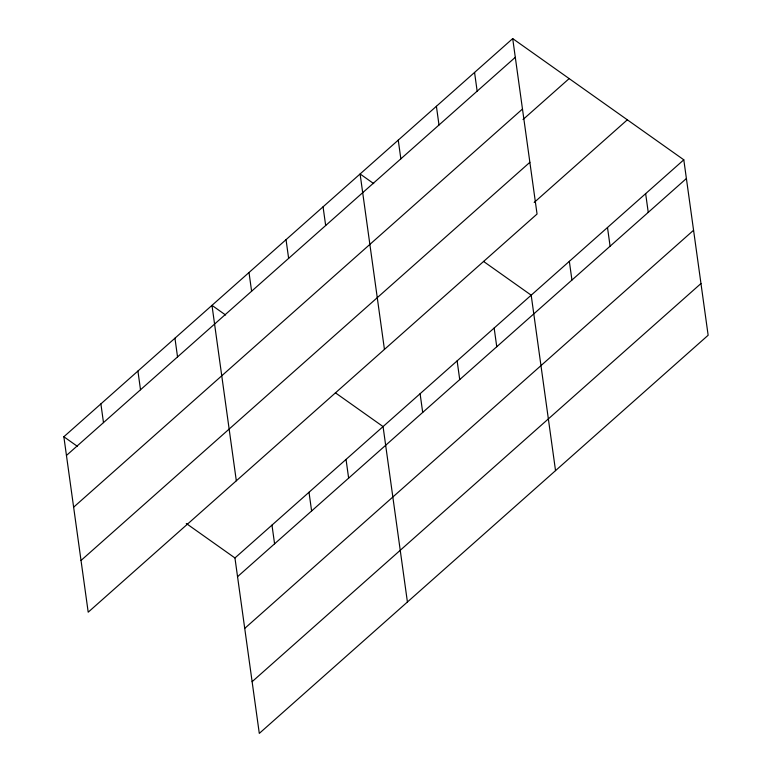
<?xml version="1.0" encoding="UTF-8"?>
<svg xmlns="http://www.w3.org/2000/svg" width="772" height="772" viewBox="0 0 772 772"><rect width="100%" height="100%" fill="white"/><g stroke="black" fill="none" stroke-linecap="round" stroke-linejoin="round"><path stroke-width="1.16" d="M512.704 38.6L537.051 214.037L88.201 612.186L63.854 436.749L512.704 38.6L683.799 159.814L708.146 335.251L259.296 733.4L234.949 557.963L186.274 523.484M66.45 455.461L515.3 57.311M73.629 507.185L522.48 109.035M523.03 119.525L569.167 78.599M81.021 560.462L529.872 162.313M534.176 202.457L627.337 119.814M234.949 557.963L683.799 159.814M237.544 576.674L686.395 178.525M244.724 628.398L693.574 230.249M252.116 681.686L700.966 283.536M373.725 183.63L360.099 173.97L384.437 349.407M483.494 261.39L531.194 295.184L555.531 470.621M225.607 315.015L211.982 305.365L236.319 480.792M335.366 392.784L383.066 426.578L407.413 602.015M63.854 436.749L77.489 446.409M645.643 193.656L648.248 212.368M607.496 227.499L610.092 246.21M569.34 261.341L571.936 280.053M474.558 72.443L477.154 91.154M494.157 328.032L496.753 346.744M436.402 106.285L438.998 124.996M457.13 360.881L459.726 379.592M398.246 140.128L400.851 158.839M420.103 393.73L422.699 412.441M323.063 206.819L325.668 225.53M346.039 459.427L348.635 478.138M286.036 239.667L288.632 258.379M309.012 492.266L311.608 510.987M249.009 272.516L251.604 291.227M271.976 525.114L274.581 543.835M174.945 338.204L177.541 356.925M137.918 371.052L140.514 389.773M100.891 403.901L103.487 422.612"/></g></svg>
